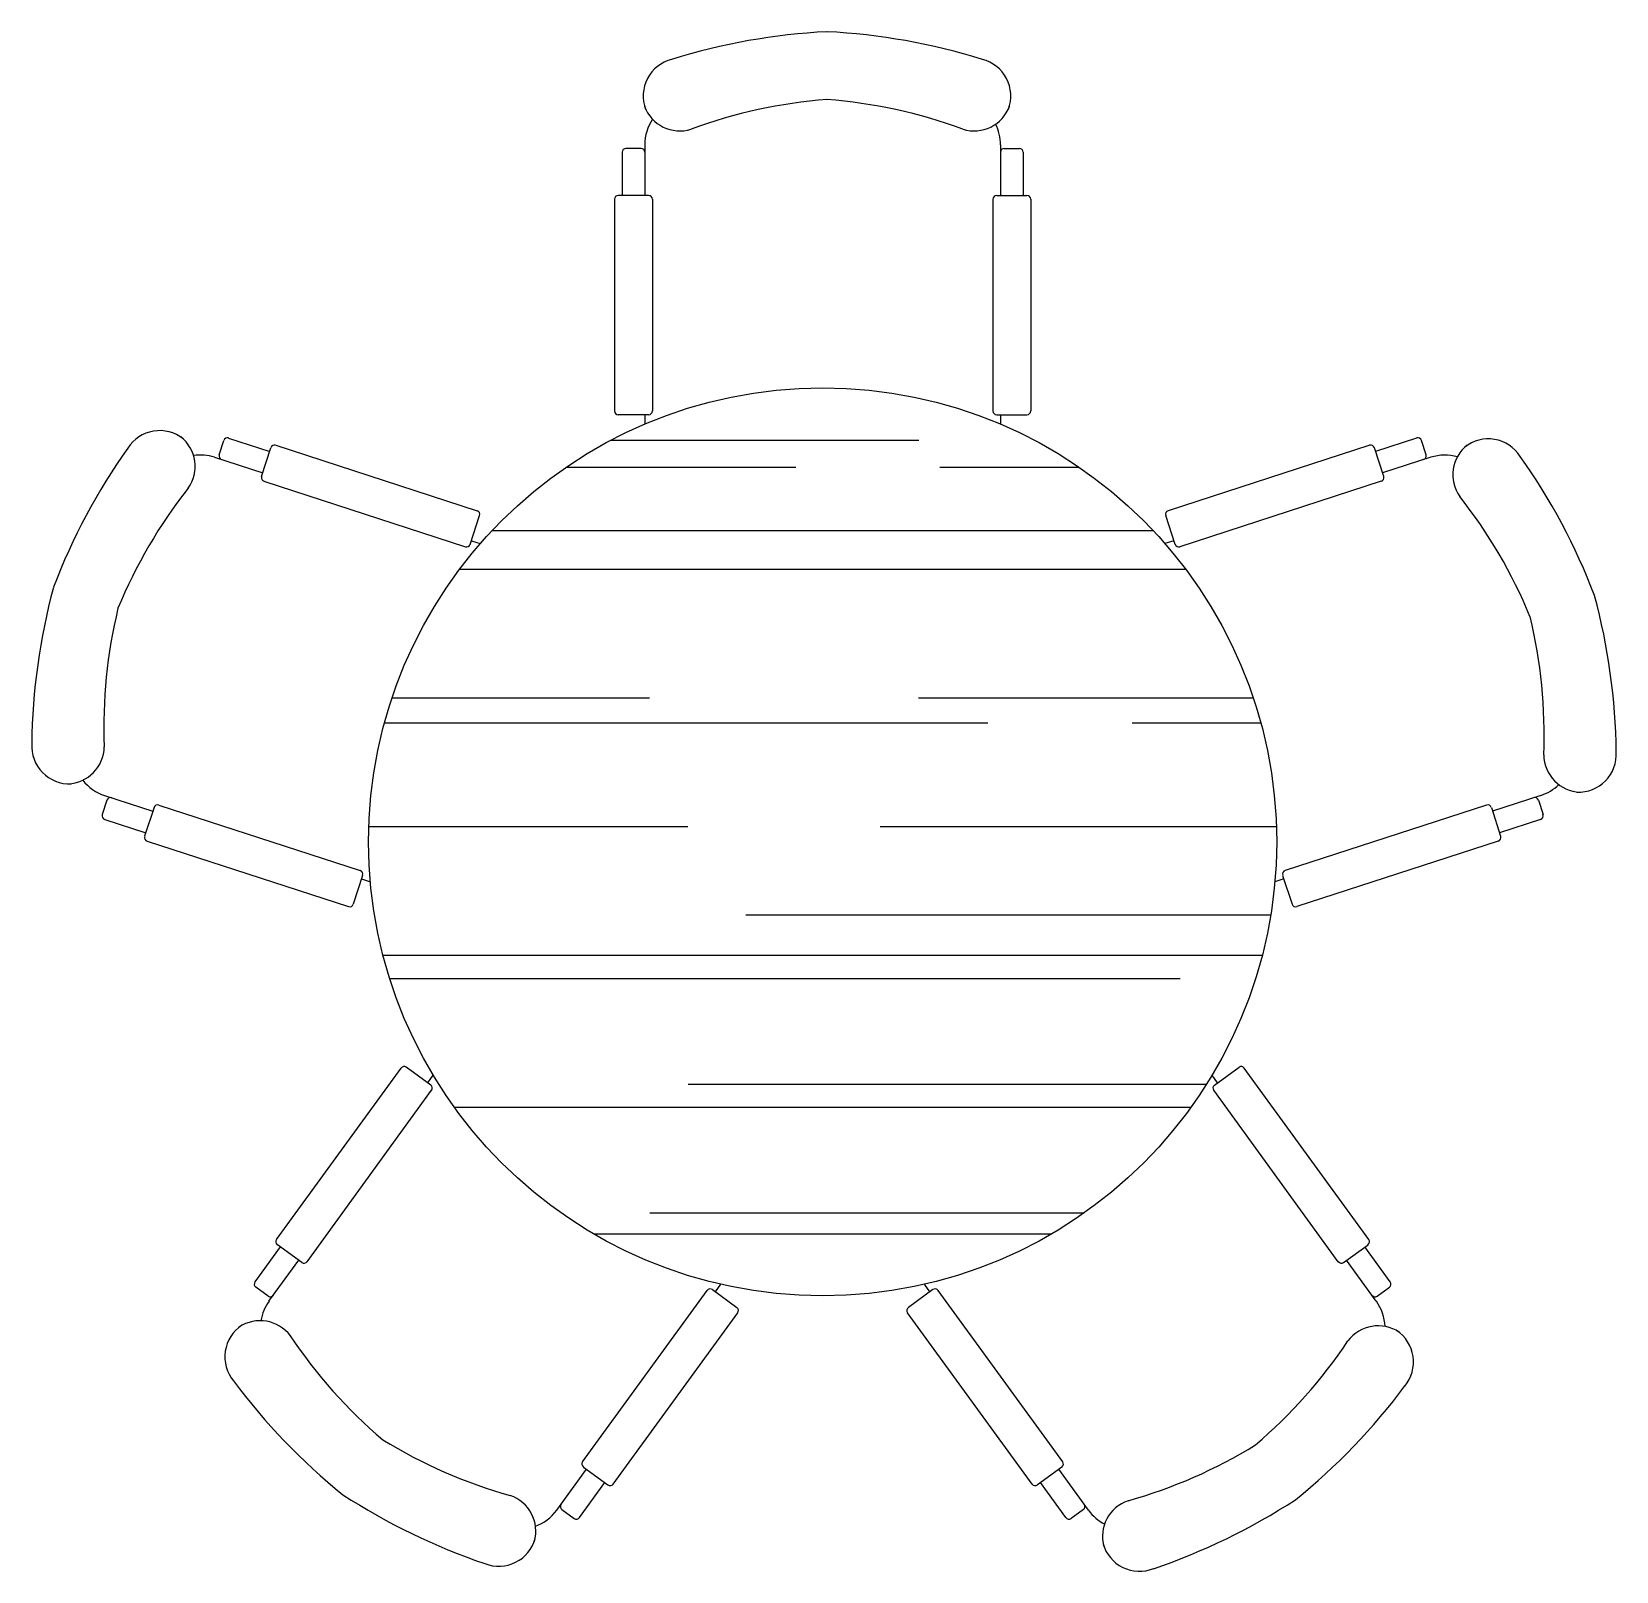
# Model space of a CAD drawing. Header units: millimetres. Extents: x -821.65 to -819.56, y 2617.11 to 2619.15.
import ezdxf

# ---------------------------------------------------------------- set-up
doc = ezdxf.new("R2010")
doc.units = ezdxf.units.MM
doc.header["$LTSCALE"] = 10
doc.layers.add('Móveis_mesas', color=2, linetype='Continuous')

msp = doc.modelspace()

# ---------------------------------------------------------------- hatches: boundary and pattern name
at = {"layer": 'Móveis_mesas'}
h = msp.add_hatch(dxfattribs=at)
h.set_pattern_fill('AR-RROOF', color=1, scale=0.01, style=0)
h.set_pattern_definition([(0, (-70.74727, 0), (0.5588, 0.254), [3.81, -0.508, 1.27, -0.254]), (0, (-70.40945, 0.127), (-0.254, 0.33782), [0.762, -0.08382, 1.524, -0.1905]), (0, (-70.62027, 0.2159), (1.3208, 0.17018), [2.032, -0.3556, 1.016, -0.254])])
h.paths.add_polyline_path([(-820.0056, 2618.0752, 1), (-821.2056, 2618.0752, 1)])

# ---------------------------------------------------------------- linework, layer by layer
for p, q in [((-820.3601, 2619.0436), (-820.3586, 2619.0474)), ((-820.8456, 2618.9917), (-820.8656, 2618.9917)), ((-820.8406, 2618.9966), (-820.8406, 2618.9296)), ((-820.3706, 2618.9966), (-820.3706, 2618.9296)), ((-820.3656, 2618.9917), (-820.3456, 2618.9917)), ((-820.8706, 2618.9867), (-820.8706, 2618.9296)), ((-820.3406, 2618.9867), (-820.3406, 2618.9296)), ((-820.8356, 2618.9296), (-820.8756, 2618.9296)), ((-820.3756, 2618.9296), (-820.3356, 2618.9296)), ((-820.8806, 2618.9246), (-820.8806, 2618.6447)), ((-820.8306, 2618.9246), (-820.8306, 2618.6447)), ((-820.3806, 2618.9246), (-820.3806, 2618.6447)), ((-820.3306, 2618.9246), (-820.3306, 2618.6447)), ((-820.8356, 2618.6397), (-820.8756, 2618.6397)), ((-820.8406, 2618.6397), (-820.8406, 2618.6273)), ((-820.3756, 2618.6397), (-820.3356, 2618.6397)), ((-820.3706, 2618.6397), (-820.3706, 2618.6273)), ((-821.4507, 2618.608), (-821.4539, 2618.6105)), ((-821.403, 2618.5867), (-821.3969, 2618.6057)), ((-821.3906, 2618.6089), (-821.3363, 2618.5913)), ((-821.3471, 2618.558), (-821.3347, 2618.5961)), ((-821.3284, 2618.5993), (-821.0622, 2618.5128)), ((-819.8827, 2618.5993), (-820.149, 2618.5128)), ((-819.8641, 2618.558), (-819.8764, 2618.5961)), ((-819.8206, 2618.6089), (-819.8749, 2618.5913)), ((-819.8081, 2618.5867), (-819.8143, 2618.6057)), ((-821.4093, 2618.5835), (-821.3455, 2618.5628)), ((-819.8019, 2618.5835), (-819.8656, 2618.5628)), ((-821.3439, 2618.5517), (-821.0777, 2618.4652)), ((-819.8673, 2618.5517), (-820.1335, 2618.4652)), ((-821.0714, 2618.4684), (-821.059, 2618.5065)), ((-820.1398, 2618.4684), (-820.1522, 2618.5065)), ((-821.0698, 2618.4732), (-821.058, 2618.4693)), ((-820.1413, 2618.4732), (-820.1532, 2618.4693)), ((-821.5514, 2618.1302), (-821.5575, 2618.1112)), ((-821.5545, 2618.1365), (-821.4908, 2618.1158)), ((-819.6567, 2618.1365), (-819.7204, 2618.1158)), ((-819.6598, 2618.1302), (-819.6536, 2618.1112)), ((-819.6088, 2618.141), (-819.6047, 2618.1408)), ((-821.4892, 2618.1205), (-821.5016, 2618.0825)), ((-821.4829, 2618.1237), (-821.2167, 2618.0372)), ((-819.7282, 2618.1237), (-819.9944, 2618.0372)), ((-819.7219, 2618.1205), (-819.7096, 2618.0825)), ((-821.5543, 2618.1049), (-821.5, 2618.0872)), ((-819.6568, 2618.1049), (-819.7111, 2618.0872)), ((-821.4984, 2618.0762), (-821.2322, 2617.9897)), ((-819.7128, 2618.0762), (-819.979, 2617.9897)), ((-821.2135, 2618.0309), (-821.2259, 2617.9929)), ((-821.215, 2618.0262), (-821.2032, 2618.0223)), ((-819.9961, 2618.0262), (-820.0079, 2618.0223)), ((-819.9977, 2618.0309), (-819.9853, 2617.9929)), ((-821.3273, 2617.5497), (-821.1628, 2617.7762)), ((-821.1234, 2617.7538), (-821.1558, 2617.7773)), ((-820.0877, 2617.7538), (-820.0553, 2617.7773)), ((-819.8838, 2617.5497), (-820.0484, 2617.7762)), ((-821.1275, 2617.7567), (-821.1202, 2617.7667)), ((-820.0837, 2617.7567), (-820.091, 2617.7667)), ((-821.2869, 2617.5203), (-821.1223, 2617.7468)), ((-819.9243, 2617.5203), (-820.0888, 2617.7468)), ((-821.3557, 2617.4936), (-821.3222, 2617.5398)), ((-821.2939, 2617.5192), (-821.3262, 2617.5427)), ((-819.9173, 2617.5192), (-819.8849, 2617.5427)), ((-819.8554, 2617.4936), (-819.889, 2617.5398)), ((-821.3373, 2617.4679), (-821.2979, 2617.5222)), ((-819.8739, 2617.4679), (-819.9133, 2617.5222)), ((-821.3384, 2617.4749), (-821.3546, 2617.4866)), ((-820.9228, 2617.2558), (-820.7583, 2617.4823)), ((-820.7513, 2617.4834), (-820.7189, 2617.4599)), ((-820.7472, 2617.4804), (-820.74, 2617.4905)), ((-820.4599, 2617.4834), (-820.4922, 2617.4599)), ((-820.4639, 2617.4804), (-820.4712, 2617.4905)), ((-820.2883, 2617.2558), (-820.4529, 2617.4823)), ((-819.8727, 2617.4749), (-819.8565, 2617.4866)), ((-820.8824, 2617.2264), (-820.7178, 2617.4529)), ((-820.3288, 2617.2264), (-820.4933, 2617.4529)), ((-821.3734, 2617.4361), (-821.3768, 2617.4339)), ((-820.957, 2617.1917), (-820.9177, 2617.2459)), ((-820.9217, 2617.2488), (-820.8893, 2617.2253)), ((-820.2894, 2617.2488), (-820.3218, 2617.2253)), ((-820.2541, 2617.1917), (-820.2935, 2617.2459)), ((-820.9269, 2617.1821), (-820.8934, 2617.2283)), ((-820.2842, 2617.1821), (-820.3178, 2617.2283)), ((-820.9501, 2617.1927), (-820.9339, 2617.181)), ((-820.261, 2617.1927), (-820.2772, 2617.181)), ((-820.235, 2617.1475), (-820.2339, 2617.1436))]:
    msp.add_line(p, q, dxfattribs=at)
at = {"layer": 'Móveis_mesas', "color": 3}
msp.add_circle((-820.6056, 2618.0752), 0.6, dxfattribs=at)
at = {"layer": 'Móveis_mesas'}
for centre, radius, start, end in [((-820.5578, 2618.3161), 0.8309, 92.8995, 107.3221), ((-820.6419, 2618.3161), 0.8309, 72.6779, 87.1005), ((-820.7927, 2619.0609), 0.05, 104.4541, 200.2794), ((-820.407, 2619.0609), 0.05, 339.7206, 75.5459), ((-820.5496, 2618.3961), 0.6621, 94.3515, 110.3082), ((-820.6501, 2618.3961), 0.6621, 69.6918, 85.6485), ((-820.7942, 2619.0648), 0.05, 200.2794, 287.1624), ((-820.7806, 2618.9966), 0.06, 145.9655, 180), ((-820.4055, 2619.0648), 0.05, 252.8376, 339.7206), ((-820.4306, 2618.9966), 0.06, 0, 26.8035), ((-820.8656, 2618.9867), 0.005, 90, 180), ((-820.8456, 2618.9867), 0.005, 0, 90), ((-820.3656, 2618.9867), 0.005, 90, 180), ((-820.3456, 2618.9867), 0.005, 0, 90), ((-820.8756, 2618.9246), 0.005, 90, 180), ((-820.8356, 2618.9246), 0.005, 0, 90), ((-820.3756, 2618.9246), 0.005, 90, 180), ((-820.3356, 2618.9246), 0.005, 0, 90), ((-820.8756, 2618.6447), 0.005, 180, 270), ((-820.8356, 2618.6447), 0.005, 270, 0), ((-820.3756, 2618.6447), 0.005, 180, 270), ((-820.3356, 2618.6447), 0.005, 270, 0), ((-821.4816, 2618.5687), 0.05, 51.7206, 147.5459), ((-820.8459, 2618.1152), 0.8309, 144.6779, 159.1005), ((-821.4849, 2618.5713), 0.05, 324.8376, 51.7206), ((-821.3921, 2618.6042), 0.005, 72, 162), ((-821.33, 2618.5945), 0.005, 72, 162), ((-819.8812, 2618.5945), 0.005, 18, 108), ((-819.819, 2618.6042), 0.005, 18, 108), ((-819.7228, 2618.5604), 0.05, 128.2794, 215.1624), ((-819.726, 2618.5578), 0.05, 32.4541, 128.2794), ((-821.4278, 2618.5264), 0.06, 72, 98.8035), ((-821.3983, 2618.5852), 0.005, 162, 252), ((-819.8129, 2618.5852), 0.005, 288, 18), ((-819.7834, 2618.5264), 0.06, 73.9655, 108), ((-820.3617, 2618.1043), 0.8309, 20.8995, 35.3221), ((-821.3423, 2618.5565), 0.005, 162, 252), ((-819.8688, 2618.5565), 0.005, 288, 18), ((-820.9245, 2618.1321), 0.6621, 141.6918, 157.6485), ((-820.2832, 2618.1212), 0.6621, 22.3515, 38.3082), ((-821.0637, 2618.508), 0.005, 342, 72), ((-820.1474, 2618.508), 0.005, 108, 198), ((-821.0761, 2618.47), 0.005, 252, 342), ((-820.135, 2618.47), 0.005, 198, 288), ((-820.8199, 2618.1951), 0.8309, 164.8995, 179.3221), ((-820.8934, 2618.2276), 0.6621, 166.3515, 182.3082), ((-820.3877, 2618.1842), 0.8309, 0.6779, 15.1005), ((-820.3142, 2618.2167), 0.6621, 357.6918, 13.6485), ((-821.6008, 2618.2018), 0.05, 176.4541, 272.2794), ((-821.6049, 2618.2017), 0.05, 272.2794, 359.1624), ((-819.6068, 2618.1909), 0.05, 267.7206, 3.5459), ((-819.6027, 2618.1908), 0.05, 180.8376, 267.7206), ((-821.536, 2618.1935), 0.06, 217.9655, 252), ((-819.6752, 2618.1935), 0.06, 288, 314.8035), ((-821.5466, 2618.1287), 0.005, 72, 162), ((-819.6645, 2618.1287), 0.005, 18, 108), ((-821.5528, 2618.1096), 0.005, 162, 252), ((-821.4845, 2618.119), 0.005, 72, 162), ((-819.7267, 2618.119), 0.005, 18, 108), ((-819.6584, 2618.1096), 0.005, 288, 18), ((-821.4968, 2618.0809), 0.005, 162, 252), ((-819.7143, 2618.0809), 0.005, 288, 18), ((-821.2183, 2618.0325), 0.005, 342, 72), ((-819.9929, 2618.0325), 0.005, 108, 198), ((-821.2306, 2617.9944), 0.005, 252, 342), ((-819.9805, 2617.9944), 0.005, 198, 288), ((-821.1587, 2617.7732), 0.005, 54, 144), ((-820.0524, 2617.7732), 0.005, 36, 126), ((-821.1264, 2617.7497), 0.005, 324, 54), ((-820.0848, 2617.7497), 0.005, 126, 216), ((-821.3233, 2617.5468), 0.005, 144, 234), ((-819.8879, 2617.5468), 0.005, 306, 36), ((-821.2909, 2617.5233), 0.005, 234, 324), ((-819.9202, 2617.5233), 0.005, 216, 306), ((-821.3517, 2617.4907), 0.005, 144, 234), ((-820.7542, 2617.4793), 0.005, 54, 144), ((-820.4569, 2617.4793), 0.005, 36, 126), ((-819.8595, 2617.4907), 0.005, 306, 36), ((-821.2887, 2617.4327), 0.06, 144, 170.8035), ((-821.3355, 2617.4789), 0.005, 234, 324), ((-820.7219, 2617.4558), 0.005, 324, 54), ((-820.4893, 2617.4558), 0.005, 126, 216), ((-819.8757, 2617.4789), 0.005, 216, 306), ((-819.9224, 2617.4327), 0.06, 1.9655, 36), ((-821.349, 2617.3923), 0.05, 36.8376, 123.7206), ((-821.3456, 2617.3946), 0.05, 123.7206, 219.5459), ((-820.7582, 2617.7895), 0.6621, 213.6918, 229.6485), ((-819.8714, 2617.3855), 0.05, 56.2794, 143.1624), ((-819.8748, 2617.3878), 0.05, 320.4541, 56.2794), ((-820.4623, 2617.7828), 0.6621, 310.3515, 326.3082), ((-820.7178, 2617.859), 0.8309, 216.6779, 231.1005), ((-820.5026, 2617.8523), 0.8309, 308.8995, 323.3221), ((-820.8394, 2617.8486), 0.6621, 238.3515, 254.3082), ((-820.381, 2617.8418), 0.6621, 285.6918, 301.6485), ((-820.9188, 2617.2529), 0.005, 144, 234), ((-820.2924, 2617.2529), 0.005, 306, 36), ((-820.7858, 2617.9084), 0.8309, 236.8995, 251.3221), ((-821.0346, 2617.1639), 0.05, 344.2794, 71.1624), ((-820.8864, 2617.2294), 0.005, 234, 324), ((-820.3247, 2617.2294), 0.005, 216, 306), ((-821.0056, 2617.227), 0.06, 289.9655, 324), ((-820.9472, 2617.1968), 0.005, 144, 234), ((-820.264, 2617.1968), 0.005, 306, 36), ((-820.2056, 2617.227), 0.06, 216, 242.8035), ((-820.1858, 2617.1571), 0.05, 108.8376, 195.7206), ((-820.4346, 2617.9017), 0.8309, 288.6779, 303.1005), ((-820.931, 2617.185), 0.005, 234, 324), ((-820.2802, 2617.185), 0.005, 216, 306), ((-821.0335, 2617.1678), 0.05, 248.4541, 344.2794), ((-820.1869, 2617.1611), 0.05, 195.7206, 291.5459)]:
    msp.add_arc(centre, radius, start, end, dxfattribs=at)

doc.saveas('drawing.dxf')
